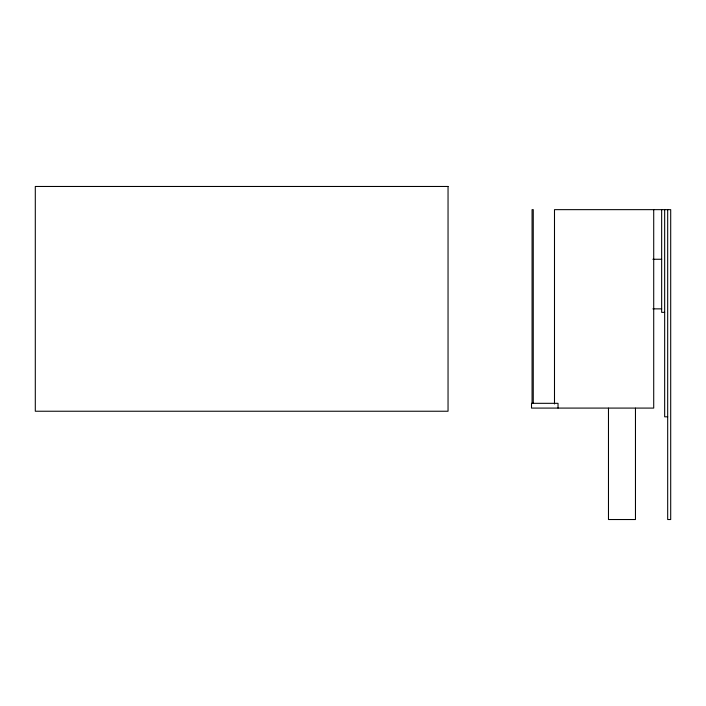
<?xml version="1.0" encoding="UTF-8"?>
<svg xmlns="http://www.w3.org/2000/svg" width="706" height="706" viewBox="0 0 706 706"><rect width="100%" height="100%" fill="white"/><g stroke="black" fill="none" stroke-linecap="round" stroke-linejoin="round"><path stroke-width="1.06" d="M652.882 259.261L661.654 259.261M652.882 308.866L661.654 308.866M664.664 312.361L661.654 312.361L661.654 209.647M667.682 416.814L664.664 416.814L664.664 209.647M667.682 209.647L667.682 519.528L670.7 519.528L670.7 209.647L554.492 209.647L554.492 403.973M653.712 209.647L653.712 408.086L531.512 408.086L531.512 403.32L558.031 403.32L558.031 408.086M635.462 408.147L635.462 519.528L608.475 519.528L608.475 408.147M533.259 403.32L533.259 209.647L532.068 209.647L532.068 403.32M448.045 186.472L35.3 186.472L35.3 411.236L448.045 411.236L448.045 186.472"/></g></svg>
